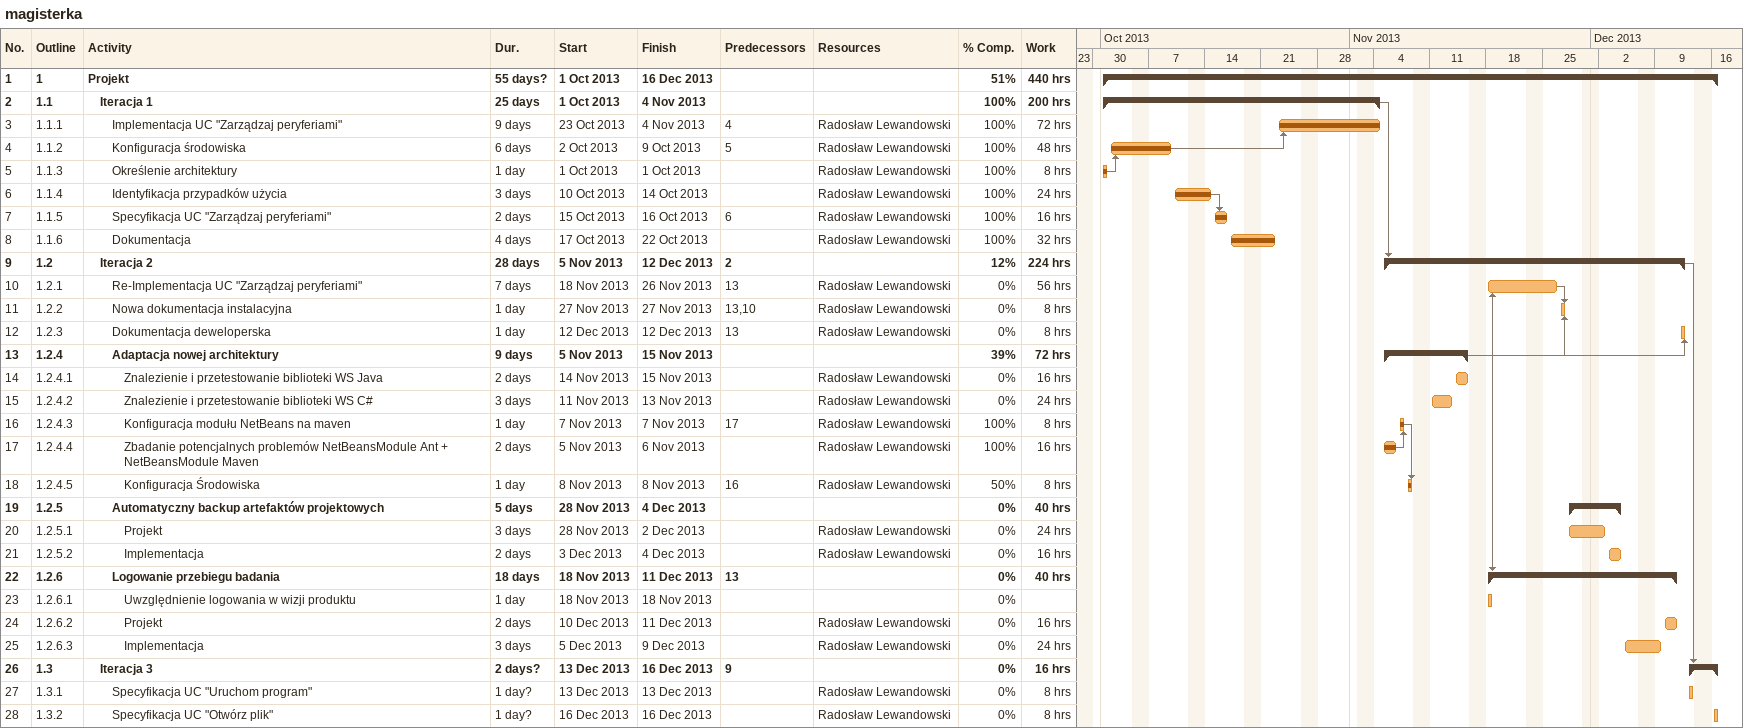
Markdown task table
magisterka

| ID | WBS | Task | Duration | Start | Finish | Predecessors | Resources | % complete | Work (h) |
|---|---|---|---|---|---|---|---|---|---|
| 1 | 1 | **Projekt** | 55d? | 2013-10-01 | 2013-12-16 |  |  | 51 | 440 |
| 2 | 1.1 | **Iteracja 1** | 25d | 2013-10-01 | 2013-11-04 |  |  | 100 | 200 |
| 3 | 1.1.1 | Implementacja UC "Zarządzaj peryferiami" | 9d | 2013-10-23 | 2013-11-04 | 4 | Radosław Lewandowski | 100 | 72 |
| 4 | 1.1.2 | Konfiguracja środowiska | 6d | 2013-10-02 | 2013-10-09 | 5 | Radosław Lewandowski | 100 | 48 |
| 5 | 1.1.3 | Określenie architektury | 1d | 2013-10-01 | 2013-10-01 |  | Radosław Lewandowski | 100 | 8 |
| 6 | 1.1.4 | Identyfikacja przypadków użycia | 3d | 2013-10-10 | 2013-10-14 |  | Radosław Lewandowski | 100 | 24 |
| 7 | 1.1.5 | Specyfikacja UC "Zarządzaj peryferiami" | 2d | 2013-10-15 | 2013-10-16 | 6 | Radosław Lewandowski | 100 | 16 |
| 8 | 1.1.6 | Dokumentacja | 4d | 2013-10-17 | 2013-10-22 |  | Radosław Lewandowski | 100 | 32 |
| 9 | 1.2 | **Iteracja 2** | 28d | 2013-11-05 | 2013-12-12 | 2 |  | 12 | 224 |
| 10 | 1.2.1 | Re-Implementacja UC "Zarządzaj peryferiami" | 7d | 2013-11-18 | 2013-11-26 | 13 | Radosław Lewandowski | 0 | 56 |
| 11 | 1.2.2 | Nowa dokumentacja instalacyjna | 1d | 2013-11-27 | 2013-11-27 | 13, 10 | Radosław Lewandowski | 0 | 8 |
| 12 | 1.2.3 | Dokumentacja deweloperska | 1d | 2013-12-12 | 2013-12-12 | 13 | Radosław Lewandowski | 0 | 8 |
| 13 | 1.2.4 | **Adaptacja nowej architektury** | 9d | 2013-11-05 | 2013-11-15 |  |  | 39 | 72 |
| 14 | 1.2.4.1 | Znalezienie i przetestowanie biblioteki WS Java | 2d | 2013-11-14 | 2013-11-15 |  | Radosław Lewandowski | 0 | 16 |
| 15 | 1.2.4.2 | Znalezienie i przetestowanie biblioteki WS C# | 3d | 2013-11-11 | 2013-11-13 |  | Radosław Lewandowski | 0 | 24 |
| 16 | 1.2.4.3 | Konfiguracja modułu NetBeans na maven | 1d | 2013-11-07 | 2013-11-07 | 17 | Radosław Lewandowski | 100 | 8 |
| 17 | 1.2.4.4 | Zbadanie potencjalnych problemów NetBeansModule Ant + NetBeansModule Maven | 2d | 2013-11-05 | 2013-11-06 |  | Radosław Lewandowski | 100 | 16 |
| 18 | 1.2.4.5 | Konfiguracja Środowiska | 1d | 2013-11-08 | 2013-11-08 | 16 | Radosław Lewandowski | 50 | 8 |
| 19 | 1.2.5 | **Automatyczny backup artefaktów projektowych** | 5d | 2013-11-28 | 2013-12-04 |  |  | 0 | 40 |
| 20 | 1.2.5.1 | Projekt | 3d | 2013-11-28 | 2013-12-02 |  | Radosław Lewandowski | 0 | 24 |
| 21 | 1.2.5.2 | Implementacja | 2d | 2013-12-03 | 2013-12-04 |  | Radosław Lewandowski | 0 | 16 |
| 22 | 1.2.6 | **Logowanie przebiegu badania** | 18d | 2013-11-18 | 2013-12-11 | 13 |  | 0 | 40 |
| 23 | 1.2.6.1 | Uwzględnienie logowania w wizji produktu | 1d | 2013-11-18 | 2013-11-18 |  |  | 0 |  |
| 24 | 1.2.6.2 | Projekt | 2d | 2013-12-10 | 2013-12-11 |  | Radosław Lewandowski | 0 | 16 |
| 25 | 1.2.6.3 | Implementacja | 3d | 2013-12-05 | 2013-12-09 |  | Radosław Lewandowski | 0 | 24 |
| 26 | 1.3 | **Iteracja 3** | 2d? | 2013-12-13 | 2013-12-16 | 9 |  | 0 | 16 |
| 27 | 1.3.1 | Specyfikacja UC "Uruchom program" | 1d? | 2013-12-13 | 2013-12-13 |  | Radosław Lewandowski | 0 | 8 |
| 28 | 1.3.2 | Specyfikacja UC "Otwórz plik" | 1d? | 2013-12-16 | 2013-12-16 |  | Radosław Lewandowski | 0 | 8 |
